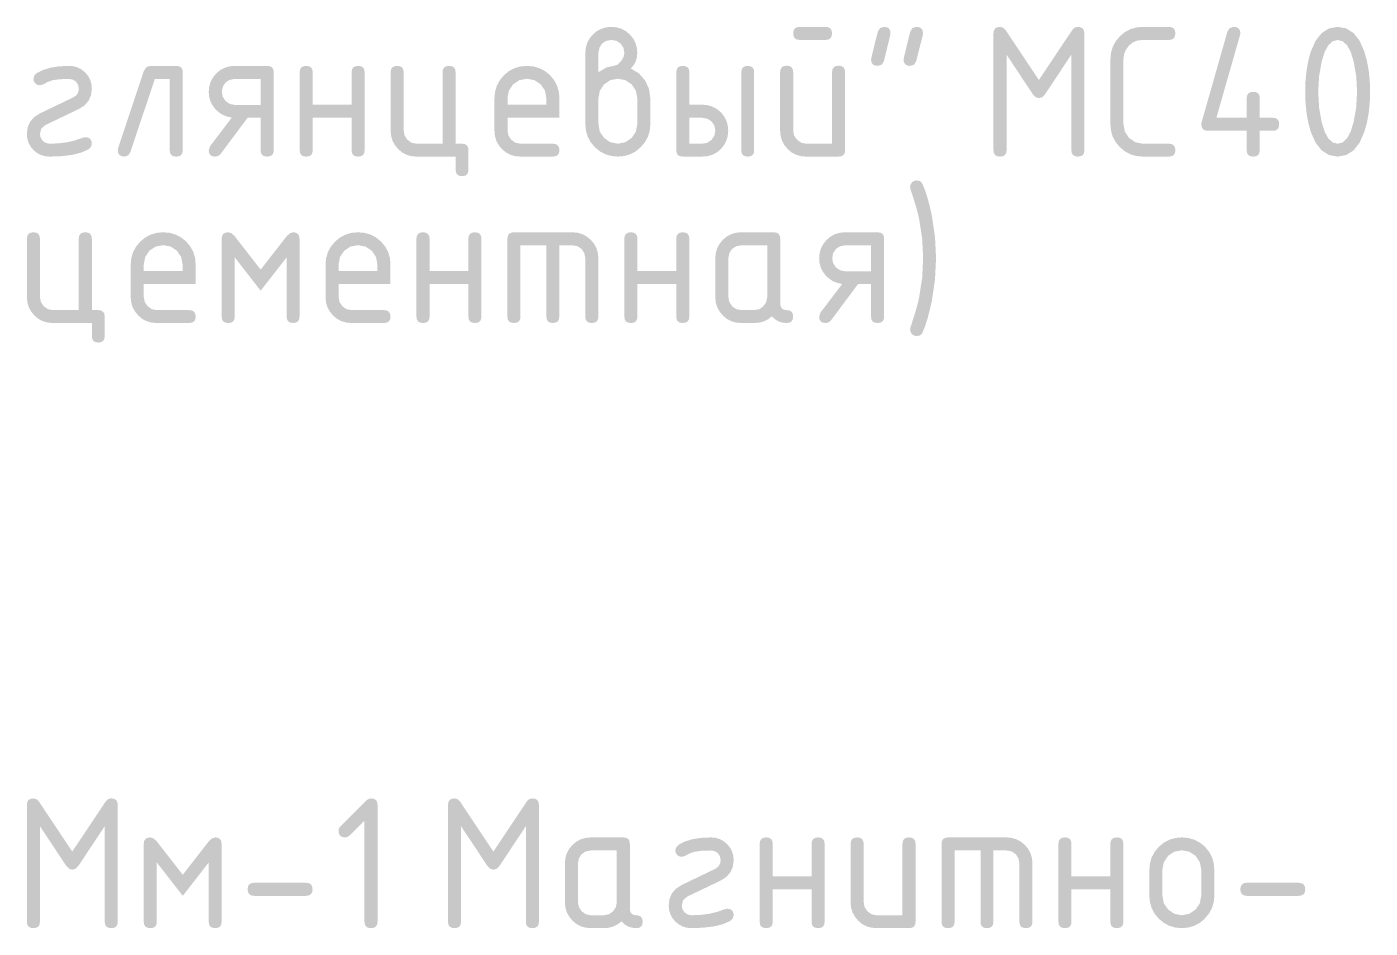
# Model space of a CAD drawing. Header units: millimetres. Extents: x 0 to 1189, y 0 to 841.
# Drawn here: x 1006.08 to 1037.42, y 676.19 to 697.21 of the extents above; entities that cross this region are included whole.
import ezdxf

# ---------------------------------------------------------------- set-up
doc = ezdxf.new("R2010")
doc.units = ezdxf.units.MM

msp = doc.modelspace()

# ---------------------------------------------------------------- hatches: boundary and pattern name
h = msp.add_hatch(color=7)
h.paths.add_polyline_path([(1019.417492, 696.155365), (1019.601391, 696.26609), (1019.769167, 696.303642), (1019.860531, 696.331133), (1019.9428, 696.409475), (1020.003227, 696.508969), (1020.022726, 696.608464), (1020.000678, 696.72601), (1019.933981, 696.82454), (1019.835727, 696.888825), (1019.718456, 696.908876), (1019.600702, 696.887172), (1019.502379, 696.82454), (1019.439265, 696.72601), (1019.417492, 696.608464)])
h.paths.add_polyline_path([(1020.171003, 696.24411), (1020.358968, 696.130078), (1020.505591, 695.965195), (1020.597231, 695.765518), (1020.628512, 695.55013), (1020.628512, 694.940486), (1020.614232, 694.78991), (1020.571737, 694.649927), (1020.501543, 694.52183), (1020.404167, 694.40691), (1020.289248, 694.310223), (1020.16115, 694.241545), (1020.021168, 694.200566), (1019.870591, 694.186975), (1019.718094, 694.200566), (1019.577896, 694.241545), (1019.449686, 694.310223), (1019.333156, 694.40691), (1019.236151, 694.52369), (1019.167309, 694.65158), (1019.12627, 694.79053), (1019.11267, 694.940486), (1019.11267, 696.608464), (1019.123823, 696.730627), (1019.15725, 696.843281), (1019.212896, 696.946427), (1019.290713, 697.040065), (1019.38367, 697.115564), (1019.48536, 697.169876), (1019.596663, 697.202691), (1019.718456, 697.213698), (1019.840619, 697.202631), (1019.953273, 697.169394), (1020.056419, 697.113937), (1020.150057, 697.036207), (1020.225324, 696.9448), (1020.279662, 696.842799), (1020.312605, 696.730566), (1020.32369, 696.608464), (1020.314173, 696.499676), (1020.285587, 696.402516), (1020.237881, 696.317241)])
h.paths.add_polyline_path([(1020.32369, 694.944896), (1020.32369, 695.55013), (1020.291375, 695.723694), (1020.192501, 695.87204), (1020.045602, 695.970914), (1019.870591, 696.003229), (1019.69558, 695.970914), (1019.548681, 695.87204), (1019.449807, 695.723694), (1019.417492, 695.55013), (1019.417492, 694.944896), (1019.449807, 694.768025), (1019.548681, 694.622986), (1019.69558, 694.521907), (1019.870591, 694.487387), (1020.045602, 694.521907), (1020.192501, 694.622986), (1020.291375, 694.769472)])
h = msp.add_hatch(color=7)
h.paths.add_polyline_path([(1025.172337, 696.155365), (1025.172337, 694.335252), (1025.16282, 694.269063), (1025.134234, 694.222873), (1025.086528, 694.195803), (1025.01965, 694.186975), (1024.262281, 694.186975), (1024.139868, 694.197439), (1024.027532, 694.22935), (1023.925634, 694.283481), (1023.834537, 694.360608), (1023.756721, 694.454245), (1023.701074, 694.557392), (1023.667648, 694.670046), (1023.656495, 694.792209), (1023.656495, 696.155365), (1023.666012, 696.222243), (1023.694598, 696.269949), (1023.742304, 696.298534), (1023.809182, 696.308051), (1023.875741, 696.298534), (1023.923283, 696.269949), (1023.951809, 696.222243), (1023.961317, 696.155365), (1023.961317, 694.792209), (1023.983641, 694.677074), (1024.050614, 694.580543), (1024.148386, 694.510194), (1024.262281, 694.487387), (1024.867515, 694.487387), (1024.867515, 696.155365), (1024.877023, 696.222243), (1024.905549, 696.269949), (1024.953091, 696.298534), (1025.01965, 696.308051), (1025.086528, 696.298534), (1025.134234, 696.269949), (1025.16282, 696.222243)])
h.paths.add_polyline_path([(1024.714828, 696.908876), (1024.109594, 696.908876), (1024.045265, 696.918393), (1023.998869, 696.946979), (1023.970765, 696.994685), (1023.961317, 697.061563), (1023.970765, 697.128122), (1023.998869, 697.175664), (1024.045265, 697.20419), (1024.109594, 697.213698), (1024.714828, 697.213698), (1024.781706, 697.20419), (1024.829412, 697.175664), (1024.857998, 697.128122), (1024.867515, 697.061563), (1024.857998, 696.994685), (1024.829412, 696.946979), (1024.781706, 696.918393)])
h = msp.add_hatch(color=7)
h.paths.add_polyline_path([(1026.082876, 697.213698), (1026.147204, 697.20425), (1026.193601, 697.176146), (1026.221704, 697.12975), (1026.231153, 697.065421), (1026.226743, 697.027387), (1026.079017, 696.417743), (1026.026996, 696.332167), (1025.93074, 696.303642), (1025.863862, 696.31315), (1025.816156, 696.341675), (1025.787571, 696.389218), (1025.778054, 696.455777), (1025.787631, 696.503586), (1025.816639, 696.626998), (1025.86549, 696.825754), (1025.934599, 697.099596), (1025.984966, 697.185173)])
h.paths.add_polyline_path([(1026.836387, 697.213698), (1026.903265, 697.20425), (1026.950971, 697.176146), (1026.979557, 697.12975), (1026.989074, 697.065421), (1026.984664, 697.023529), (1026.832528, 696.417743), (1026.782643, 696.332167), (1026.68811, 696.303642), (1026.621551, 696.31315), (1026.574009, 696.341675), (1026.545483, 696.389218), (1026.535975, 696.455777), (1026.545552, 696.503586), (1026.57456, 696.626998), (1026.623411, 696.825754), (1026.69252, 697.099596), (1026.742336, 697.185173)])
h = msp.add_hatch(color=7)
h.dxf.hatch_style = 2
h.paths.add_polyline_path([(1030.602545, 697.213698), (1030.669422, 697.20419), (1030.717128, 697.175664), (1030.745714, 697.128122), (1030.755231, 697.061563), (1030.755231, 694.335252), (1030.745714, 694.269063), (1030.717128, 694.222873), (1030.669422, 694.195803), (1030.602545, 694.186975), (1030.535985, 694.195803), (1030.488443, 694.222873), (1030.459918, 694.269063), (1030.450409, 694.335252), (1030.450409, 696.56602), (1029.836355, 695.638876), (1029.769383, 695.572386), (1029.692488, 695.55013), (1029.619659, 695.572386), (1029.553031, 695.638876), (1028.938977, 696.56602), (1028.938977, 694.335252), (1028.929468, 694.269063), (1028.900943, 694.222873), (1028.853401, 694.195803), (1028.786841, 694.186975), (1028.719963, 694.195803), (1028.672258, 694.222873), (1028.643672, 694.269063), (1028.634155, 694.335252), (1028.634155, 697.061563), (1028.643672, 697.128122), (1028.672258, 697.175664), (1028.719963, 697.20419), (1028.786841, 697.213698), (1028.860291, 697.194681), (1028.918031, 697.13763), (1029.692488, 695.973464), (1030.475765, 697.145898), (1030.529853, 697.197368)])
h = msp.add_hatch(color=7)
h.dxf.hatch_style = 2
h.paths.add_polyline_path([(1032.724519, 697.213698), (1032.791397, 697.20419), (1032.839103, 697.175664), (1032.867689, 697.128122), (1032.877206, 697.061563), (1032.867689, 696.994685), (1032.839103, 696.946979), (1032.791397, 696.918393), (1032.724519, 696.908876), (1032.119285, 696.908876), (1031.997019, 696.895294), (1031.890668, 696.853961), (1031.800235, 696.784), (1031.725717, 696.684531), (1031.680035, 696.576562), (1031.666186, 696.455777), (1031.666186, 694.944896), (1031.698501, 694.769472), (1031.797375, 694.622986), (1031.944274, 694.521907), (1032.119285, 694.487387), (1032.724519, 694.487387), (1032.791397, 694.477879), (1032.839103, 694.449353), (1032.867689, 694.401811), (1032.877206, 694.335252), (1032.867689, 694.269063), (1032.839103, 694.222873), (1032.791397, 694.195803), (1032.724519, 694.186975), (1032.119285, 694.186975), (1031.966788, 694.200566), (1031.82659, 694.241545), (1031.69838, 694.310223), (1031.58185, 694.40691), (1031.484845, 694.52369), (1031.416003, 694.65158), (1031.374963, 694.79053), (1031.361364, 694.940486), (1031.361364, 696.455777), (1031.374963, 696.608283), (1031.416003, 696.748541), (1031.484845, 696.876914), (1031.58185, 696.993763), (1031.69838, 697.090682), (1031.82659, 697.159334), (1031.966788, 697.200185), (1032.119285, 697.213698)])
h = msp.add_hatch(color=7)
h.dxf.hatch_style = 2
h.paths.add_polyline_path([(1033.482923, 694.940486), (1033.487332, 694.98293), (1034.092567, 697.104006), (1034.146241, 697.185724), (1034.240844, 697.213698), (1034.307403, 697.20419), (1034.354945, 697.175664), (1034.383471, 697.128122), (1034.392979, 697.061563), (1034.384711, 697.019119), (1033.834598, 695.093173), (1034.541256, 695.093173), (1034.541256, 695.55013), (1034.550773, 695.616087), (1034.579359, 695.662303), (1034.627065, 695.689502), (1034.693943, 695.698407), (1034.760502, 695.689502), (1034.808044, 695.662303), (1034.83657, 695.616087), (1034.846078, 695.55013), (1034.846078, 695.093173), (1035.1509, 695.093173), (1035.215229, 695.083578), (1035.261625, 695.054863), (1035.289729, 695.007132), (1035.299177, 694.940486), (1035.289729, 694.873927), (1035.261625, 694.826385), (1035.215229, 694.797859), (1035.1509, 694.788351), (1034.846078, 694.788351), (1034.846078, 694.335252), (1034.83657, 694.269063), (1034.808044, 694.222873), (1034.760502, 694.195803), (1034.693943, 694.186975), (1034.627065, 694.195803), (1034.579359, 694.222873), (1034.550773, 694.269063), (1034.541256, 694.335252), (1034.541256, 694.788351), (1033.635609, 694.788351), (1033.568731, 694.797859), (1033.521025, 694.826385), (1033.49244, 694.873927)])
h = msp.add_hatch(color=7)
h.paths.add_polyline_path([(1037.116209, 695.698407), (1037.096641, 696.065103), (1037.035731, 696.409475), (1036.967355, 696.62866), (1036.8827, 696.784646), (1036.781406, 696.877896), (1036.66311, 696.908876), (1036.546442, 696.877827), (1036.444966, 696.784095), (1036.359408, 696.6268), (1036.290488, 696.405065), (1036.229579, 696.059591), (1036.210011, 695.698407), (1036.229579, 695.335294), (1036.290488, 694.991198), (1036.358865, 694.771323), (1036.44352, 694.613822), (1036.544814, 694.519056), (1036.66311, 694.487387), (1036.781406, 694.519056), (1036.8827, 694.613822), (1036.967355, 694.771323), (1037.035731, 694.991198), (1037.096641, 695.335294)])
h.paths.add_polyline_path([(1037.421031, 695.698407), (1037.412323, 695.437286), (1037.386511, 695.194045), (1037.344059, 694.968994), (1037.285432, 694.762444), (1037.174629, 694.510211), (1037.033182, 694.330429), (1036.862279, 694.222787), (1036.66311, 694.186975), (1036.462244, 694.222787), (1036.29104, 694.330429), (1036.149188, 694.510211), (1036.036378, 694.762444), (1035.980301, 694.968994), (1035.939158, 695.194045), (1035.913827, 695.437286), (1035.905189, 695.698407), (1035.913827, 695.961836), (1035.939158, 696.206352), (1035.980301, 696.431851), (1036.036378, 696.638229), (1036.149188, 696.890694), (1036.29104, 697.070451), (1036.462244, 697.177964), (1036.66311, 697.213698), (1036.862279, 697.177964), (1037.033182, 697.070451), (1037.174629, 696.890694), (1037.285432, 696.638229), (1037.344059, 696.42999), (1037.386511, 696.204698), (1037.412323, 695.961216)])
h = msp.add_hatch(color=7)
h.dxf.hatch_style = 2
h.paths.add_polyline_path([(1007.445766, 694.640074), (1007.512644, 694.630557), (1007.56035, 694.601971), (1007.588935, 694.554265), (1007.598452, 694.487387), (1007.576679, 694.411802), (1007.513565, 694.352339), (1007.347779, 694.279992), (1007.142253, 694.228316), (1006.896936, 694.19731), (1006.611777, 694.186975), (1006.507201, 694.196483), (1006.409757, 694.225009), (1006.320167, 694.272551), (1006.239155, 694.33911), (1006.170047, 694.420191), (1006.121195, 694.510263), (1006.092188, 694.609016), (1006.08261, 694.716142), (1006.101713, 694.869965), (1006.158954, 695.001258), (1006.254228, 695.109606), (1006.387432, 695.194596), (1007.170709, 695.571076), (1007.223867, 695.607043), (1007.262349, 695.652105), (1007.285741, 695.707502), (1007.29363, 695.774475), (1007.277645, 695.861153), (1007.23024, 695.93543), (1007.154311, 695.983041), (1007.069286, 695.99882), (1006.84315, 695.991998), (1006.683986, 695.969054), (1006.576017, 695.931158), (1006.455232, 695.86763), (1006.387432, 695.850543), (1006.329761, 695.860602), (1006.281599, 695.892986), (1006.245839, 695.944249), (1006.235297, 695.99882), (1006.254865, 696.074474), (1006.315774, 696.134418), (1006.462501, 696.208996), (1006.636719, 696.261818), (1006.838843, 696.293246), (1007.069286, 696.303642), (1007.173861, 696.294133), (1007.271306, 696.265608), (1007.360896, 696.218065), (1007.441907, 696.151506), (1007.511016, 696.068798), (1007.559867, 695.978907), (1007.588875, 695.881058), (1007.598452, 695.774475), (1007.579349, 695.620651), (1007.522109, 695.489359), (1007.426835, 695.381011), (1007.29363, 695.29602), (1006.514763, 694.923398), (1006.419265, 694.840647), (1006.387432, 694.716142), (1006.403418, 694.629463), (1006.450822, 694.555187), (1006.525098, 694.505371), (1006.611777, 694.487387), (1006.826975, 694.496164), (1007.027807, 694.522458), (1007.214376, 694.56622), (1007.386786, 694.627396)])
h = msp.add_hatch(color=7)
h.dxf.hatch_style = 2
h.paths.add_polyline_path([(1008.96209, 696.303642), (1009.567324, 696.303642), (1009.634202, 696.294193), (1009.681908, 696.26609), (1009.710494, 696.219693), (1009.720011, 696.155365), (1009.720011, 694.335252), (1009.710494, 694.269063), (1009.681908, 694.222873), (1009.634202, 694.195803), (1009.567324, 694.186975), (1009.500765, 694.195803), (1009.453223, 694.222873), (1009.424697, 694.269063), (1009.415189, 694.335252), (1009.415189, 695.99882), (1009.067923, 695.99882), (1008.496313, 694.288398), (1008.445601, 694.212262), (1008.356856, 694.186975), (1008.289978, 694.196483), (1008.242272, 694.225009), (1008.213686, 694.272551), (1008.204169, 694.33911), (1008.212988, 694.385964), (1008.809955, 696.180721), (1008.869899, 696.274014)])
h = msp.add_hatch(color=7)
h.paths.add_polyline_path([(1010.863714, 695.097031), (1010.753359, 695.121147), (1010.65184, 695.161799), (1010.559934, 695.219815), (1010.478414, 695.29602), (1010.411536, 695.385248), (1010.36383, 695.481504), (1010.335245, 695.585615), (1010.325728, 695.698407), (1010.336881, 695.82057), (1010.370307, 695.933225), (1010.425954, 696.036371), (1010.50377, 696.130009), (1010.594867, 696.205275), (1010.696764, 696.259613), (1010.8091, 696.292557), (1010.931513, 696.303642), (1011.688883, 696.303642), (1011.755761, 696.294193), (1011.803467, 696.26609), (1011.832053, 696.219693), (1011.84157, 696.155365), (1011.84157, 694.335252), (1011.832053, 694.269063), (1011.803467, 694.222873), (1011.755761, 694.195803), (1011.688883, 694.186975), (1011.622324, 694.195803), (1011.574781, 694.222873), (1011.546256, 694.269063), (1011.536748, 694.335252), (1011.536748, 695.093173), (1011.231926, 695.093173), (1010.600784, 694.246506), (1010.546007, 694.200824), (1010.478414, 694.186975), (1010.411536, 694.195803), (1010.36383, 694.222873), (1010.335245, 694.269063), (1010.325728, 694.335252), (1010.355493, 694.428407)])
h.paths.add_polyline_path([(1010.63055, 695.698407), (1010.652874, 695.582307), (1010.719847, 695.482331), (1010.817618, 695.41584), (1010.931513, 695.393585), (1011.536748, 695.393585), (1011.536748, 695.99882), (1010.931513, 695.99882), (1010.81376, 695.977047), (1010.715437, 695.913932), (1010.652323, 695.815678)])
h = msp.add_hatch(color=7)
h.dxf.hatch_style = 2
h.paths.add_polyline_path([(1012.752108, 695.093173), (1012.752108, 694.335252), (1012.7426, 694.269063), (1012.714075, 694.222873), (1012.666532, 694.195803), (1012.599973, 694.186975), (1012.533095, 694.195803), (1012.485389, 694.222873), (1012.456803, 694.269063), (1012.447286, 694.335252), (1012.447286, 696.155365), (1012.456803, 696.219693), (1012.485389, 696.26609), (1012.533095, 696.294193), (1012.599973, 696.303642), (1012.666532, 696.294193), (1012.714075, 696.26609), (1012.7426, 696.219693), (1012.752108, 696.155365), (1012.752108, 695.397444), (1013.658306, 695.397444), (1013.658306, 696.155365), (1013.667815, 696.219693), (1013.69634, 696.26609), (1013.743882, 696.294193), (1013.810442, 696.303642), (1013.87732, 696.294193), (1013.925026, 696.26609), (1013.953611, 696.219693), (1013.963128, 696.155365), (1013.963128, 694.335252), (1013.953611, 694.269063), (1013.925026, 694.222873), (1013.87732, 694.195803), (1013.810442, 694.186975), (1013.743882, 694.195803), (1013.69634, 694.222873), (1013.667815, 694.269063), (1013.658306, 694.335252), (1013.658306, 695.093173)])
h = msp.add_hatch(color=7)
h.dxf.hatch_style = 2
h.paths.add_polyline_path([(1016.236822, 694.487387), (1016.301151, 694.477939), (1016.347548, 694.449836), (1016.375651, 694.403439), (1016.385099, 694.33911), (1016.385099, 693.882153), (1016.375651, 693.815594), (1016.347548, 693.768051), (1016.301151, 693.739526), (1016.236822, 693.730017), (1016.170263, 693.739526), (1016.122721, 693.768051), (1016.094196, 693.815594), (1016.084687, 693.882153), (1016.084687, 694.186975), (1015.174631, 694.186975), (1015.052218, 694.197439), (1014.939882, 694.22935), (1014.837985, 694.283481), (1014.746888, 694.360608), (1014.669071, 694.454245), (1014.613425, 694.557392), (1014.579999, 694.670046), (1014.568845, 694.792209), (1014.568845, 696.155365), (1014.578362, 696.219693), (1014.606948, 696.26609), (1014.654654, 696.294193), (1014.721532, 696.303642), (1014.788091, 696.294193), (1014.835633, 696.26609), (1014.864159, 696.219693), (1014.873667, 696.155365), (1014.873667, 694.792209), (1014.895991, 694.676592), (1014.962964, 694.576684), (1015.060736, 694.509711), (1015.174631, 694.487387), (1015.779865, 694.487387), (1015.779865, 696.155365), (1015.789373, 696.219693), (1015.817899, 696.26609), (1015.865441, 696.294193), (1015.932, 696.303642), (1015.998878, 696.294193), (1016.046584, 696.26609), (1016.07517, 696.219693), (1016.084687, 696.155365), (1016.084687, 694.487387)])
h = msp.add_hatch(color=7)
h.paths.add_polyline_path([(1017.749032, 696.003229), (1017.574021, 695.970914), (1017.427123, 695.87204), (1017.328248, 695.725141), (1017.295933, 695.55013), (1017.295933, 695.397444), (1018.202131, 695.397444), (1018.202131, 695.55013), (1018.169816, 695.725141), (1018.070942, 695.87204), (1017.924043, 695.970914)])
h.paths.add_polyline_path([(1017.295933, 695.093173), (1017.295933, 694.792209), (1017.318258, 694.676592), (1017.38523, 694.576684), (1017.483002, 694.509711), (1017.596897, 694.487387), (1018.354267, 694.487387), (1018.421145, 694.477879), (1018.468851, 694.449353), (1018.497436, 694.401811), (1018.506953, 694.335252), (1018.497436, 694.269063), (1018.468851, 694.222873), (1018.421145, 694.195803), (1018.354267, 694.186975), (1017.596897, 694.186975), (1017.474484, 694.197439), (1017.362148, 694.22935), (1017.260251, 694.283481), (1017.169154, 694.360608), (1017.091338, 694.453625), (1017.035691, 694.555738), (1017.002265, 694.668186), (1016.991111, 694.792209), (1016.991111, 695.545721), (1017.004711, 695.698226), (1017.045751, 695.838485), (1017.114592, 695.966858), (1017.211597, 696.083707), (1017.328128, 696.180393), (1017.456337, 696.249071), (1017.596535, 696.290051), (1017.749032, 696.303642), (1017.901529, 696.290111), (1018.041728, 696.249554), (1018.169937, 696.182021), (1018.286467, 696.087565), (1018.383472, 695.971035), (1018.452314, 695.842826), (1018.493354, 695.702627), (1018.506953, 695.55013), (1018.506953, 695.093173)])
h = msp.add_hatch(color=7)
h.paths.add_polyline_path([(1022.445249, 694.792209), (1022.434164, 694.670046), (1022.40122, 694.557392), (1022.346883, 694.454245), (1022.271616, 694.360608), (1022.177978, 694.283481), (1022.074832, 694.22935), (1021.962177, 694.197439), (1021.840014, 694.186975), (1021.386915, 694.186975), (1021.320037, 694.195803), (1021.272331, 694.222873), (1021.243746, 694.269063), (1021.234229, 694.335252), (1021.234229, 696.155365), (1021.243746, 696.219693), (1021.272331, 696.26609), (1021.320037, 696.294193), (1021.386915, 696.303642), (1021.453475, 696.294193), (1021.501017, 696.26609), (1021.529542, 696.219693), (1021.539051, 696.155365), (1021.539051, 695.397444), (1021.840014, 695.397444), (1021.962177, 695.386445), (1022.074832, 695.353691), (1022.177978, 695.299543), (1022.271616, 695.224362), (1022.346883, 695.130638), (1022.40122, 695.027303), (1022.434164, 694.914458)])
h.paths.add_polyline_path([(1022.144285, 694.792209), (1022.122237, 694.909756), (1022.055539, 695.008286), (1021.957285, 695.0714), (1021.840014, 695.093173), (1021.539051, 695.093173), (1021.539051, 694.487387), (1021.840014, 694.487387), (1021.957285, 694.509711), (1022.055539, 694.576684), (1022.122237, 694.674938)])
h.paths.add_polyline_path([(1022.750071, 696.155365), (1022.759579, 696.219693), (1022.788105, 696.26609), (1022.835647, 696.294193), (1022.902206, 696.303642), (1022.966535, 696.294193), (1023.012931, 696.26609), (1023.041035, 696.219693), (1023.050483, 696.155365), (1023.050483, 694.335252), (1023.041035, 694.269063), (1023.012931, 694.222873), (1022.966535, 694.195803), (1022.902206, 694.186975), (1022.835647, 694.195803), (1022.788105, 694.222873), (1022.759579, 694.269063), (1022.750071, 694.335252)])
h = msp.add_hatch(color=7)
h.dxf.hatch_style = 2
h.paths.add_polyline_path([(1026.993092, 691.816079), (1026.970286, 692.272761), (1026.899937, 692.726136), (1026.868319, 692.865025), (1026.823938, 693.027788), (1026.766844, 693.214323), (1026.69709, 693.424526), (1026.68827, 693.479647), (1026.700535, 693.539523), (1026.735123, 693.58989), (1026.784939, 693.621792), (1026.840957, 693.631782), (1026.923915, 693.61497), (1026.972146, 693.560124), (1027.033245, 693.412545), (1027.090519, 693.237319), (1027.144694, 693.035118), (1027.196491, 692.806613), (1027.269044, 692.314447), (1027.294056, 691.816079), (1027.269044, 691.317505), (1027.196491, 690.825546), (1027.144694, 690.596895), (1027.090519, 690.394082), (1027.033245, 690.217521), (1026.972146, 690.067624), (1026.923915, 690.016155), (1026.840957, 689.999825), (1026.786386, 690.009885), (1026.735123, 690.042269), (1026.700535, 690.093532), (1026.68827, 690.148102), (1026.69709, 690.203223), (1026.766844, 690.415898), (1026.823938, 690.603612), (1026.868319, 690.766832), (1026.899937, 690.906023), (1026.970286, 691.359397)])
h = msp.add_hatch(color=7)
h.dxf.hatch_style = 2
h.paths.add_polyline_path([(1007.750588, 690.605059), (1007.814916, 690.595611), (1007.861313, 690.567508), (1007.889416, 690.521111), (1007.898865, 690.456782), (1007.898865, 689.999825), (1007.889416, 689.933266), (1007.861313, 689.885723), (1007.814916, 689.857198), (1007.750588, 689.84769), (1007.684028, 689.857198), (1007.636486, 689.885723), (1007.607961, 689.933266), (1007.598452, 689.999825), (1007.598452, 690.304647), (1006.688396, 690.304647), (1006.565983, 690.315112), (1006.453647, 690.347022), (1006.35175, 690.401153), (1006.260653, 690.47828), (1006.182837, 690.571918), (1006.12719, 690.675064), (1006.093764, 690.787718), (1006.08261, 690.909881), (1006.08261, 692.273037), (1006.092127, 692.337365), (1006.120713, 692.383762), (1006.168419, 692.411866), (1006.235297, 692.421314), (1006.301856, 692.411866), (1006.349398, 692.383762), (1006.377924, 692.337365), (1006.387432, 692.273037), (1006.387432, 690.909881), (1006.409757, 690.794264), (1006.476729, 690.694356), (1006.574501, 690.627384), (1006.688396, 690.605059), (1007.29363, 690.605059), (1007.29363, 692.273037), (1007.303139, 692.337365), (1007.331664, 692.383762), (1007.379206, 692.411866), (1007.445766, 692.421314), (1007.512644, 692.411866), (1007.56035, 692.383762), (1007.588935, 692.337365), (1007.598452, 692.273037), (1007.598452, 690.605059)])
h = msp.add_hatch(color=7)
h.paths.add_polyline_path([(1009.263226, 692.120901), (1009.088215, 692.088586), (1008.941317, 691.989712), (1008.842442, 691.842813), (1008.810127, 691.667802), (1008.810127, 691.515116), (1009.716325, 691.515116), (1009.716325, 691.667802), (1009.68401, 691.842813), (1009.585136, 691.989712), (1009.438237, 692.088586)])
h.paths.add_polyline_path([(1008.810127, 691.210845), (1008.810127, 690.909881), (1008.832452, 690.794264), (1008.899424, 690.694356), (1008.997196, 690.627384), (1009.111091, 690.605059), (1009.868461, 690.605059), (1009.935339, 690.595551), (1009.983045, 690.567026), (1010.01163, 690.519483), (1010.021147, 690.452924), (1010.01163, 690.386735), (1009.983045, 690.340545), (1009.935339, 690.313475), (1009.868461, 690.304647), (1009.111091, 690.304647), (1008.988678, 690.315112), (1008.876342, 690.347022), (1008.774445, 690.401153), (1008.683348, 690.47828), (1008.605532, 690.571297), (1008.549885, 690.67341), (1008.516459, 690.785858), (1008.505305, 690.909881), (1008.505305, 691.663393), (1008.518905, 691.815898), (1008.559944, 691.956157), (1008.628786, 692.08453), (1008.725791, 692.201379), (1008.842322, 692.298065), (1008.970531, 692.366743), (1009.110729, 692.407723), (1009.263226, 692.421314), (1009.415723, 692.407783), (1009.555922, 692.367226), (1009.684131, 692.299693), (1009.800661, 692.205237), (1009.897666, 692.088707), (1009.966508, 691.960498), (1010.007548, 691.8203), (1010.021147, 691.667802), (1010.021147, 691.210845)])
h = msp.add_hatch(color=7)
h.dxf.hatch_style = 2
h.paths.add_polyline_path([(1011.537349, 691.058158), (1010.932115, 691.837026), (1010.932115, 690.452924), (1010.922606, 690.386735), (1010.894081, 690.340545), (1010.846539, 690.313475), (1010.779979, 690.304647), (1010.713101, 690.313475), (1010.665395, 690.340545), (1010.63681, 690.386735), (1010.627293, 690.452924), (1010.627293, 692.273037), (1010.63681, 692.337365), (1010.665395, 692.383762), (1010.713101, 692.411866), (1010.779979, 692.421314), (1010.856047, 692.398507), (1010.932115, 692.328158), (1011.537349, 691.549291), (1012.143135, 692.328158), (1012.219202, 692.398507), (1012.29527, 692.421314), (1012.359599, 692.411866), (1012.405995, 692.383762), (1012.434099, 692.337365), (1012.443547, 692.273037), (1012.443547, 690.452924), (1012.434099, 690.386735), (1012.405995, 690.340545), (1012.359599, 690.313475), (1012.29527, 690.304647), (1012.228711, 690.313475), (1012.181169, 690.340545), (1012.152643, 690.386735), (1012.143135, 690.452924), (1012.143135, 691.837026)])
h = msp.add_hatch(color=7)
h.paths.add_polyline_path([(1013.807909, 692.120901), (1013.632898, 692.088586), (1013.485999, 691.989712), (1013.387125, 691.842813), (1013.35481, 691.667802), (1013.35481, 691.515116), (1014.261008, 691.515116), (1014.261008, 691.667802), (1014.228693, 691.842813), (1014.129818, 691.989712), (1013.982919, 692.088586)])
h.paths.add_polyline_path([(1013.35481, 691.210845), (1013.35481, 690.909881), (1013.377134, 690.794264), (1013.444107, 690.694356), (1013.541878, 690.627384), (1013.655773, 690.605059), (1014.413143, 690.605059), (1014.480021, 690.595551), (1014.527727, 690.567026), (1014.556313, 690.519483), (1014.56583, 690.452924), (1014.556313, 690.386735), (1014.527727, 690.340545), (1014.480021, 690.313475), (1014.413143, 690.304647), (1013.655773, 690.304647), (1013.53336, 690.315112), (1013.421024, 690.347022), (1013.319127, 690.401153), (1013.22803, 690.47828), (1013.150214, 690.571297), (1013.094567, 690.67341), (1013.061141, 690.785858), (1013.049988, 690.909881), (1013.049988, 691.663393), (1013.063587, 691.815898), (1013.104627, 691.956157), (1013.173468, 692.08453), (1013.270474, 692.201379), (1013.387004, 692.298065), (1013.515213, 692.366743), (1013.655411, 692.407723), (1013.807909, 692.421314), (1013.960406, 692.407783), (1014.100604, 692.367226), (1014.228813, 692.299693), (1014.345344, 692.205237), (1014.442349, 692.088707), (1014.51119, 691.960498), (1014.55223, 691.8203), (1014.56583, 691.667802), (1014.56583, 691.210845)])
h = msp.add_hatch(color=7)
h.dxf.hatch_style = 2
h.paths.add_polyline_path([(1015.476797, 691.210845), (1015.476797, 690.452924), (1015.467289, 690.386735), (1015.438763, 690.340545), (1015.391221, 690.313475), (1015.324662, 690.304647), (1015.257784, 690.313475), (1015.210078, 690.340545), (1015.181492, 690.386735), (1015.171975, 690.452924), (1015.171975, 692.273037), (1015.181492, 692.337365), (1015.210078, 692.383762), (1015.257784, 692.411866), (1015.324662, 692.421314), (1015.391221, 692.411866), (1015.438763, 692.383762), (1015.467289, 692.337365), (1015.476797, 692.273037), (1015.476797, 691.515116), (1016.382995, 691.515116), (1016.382995, 692.273037), (1016.392503, 692.337365), (1016.421029, 692.383762), (1016.468571, 692.411866), (1016.53513, 692.421314), (1016.602008, 692.411866), (1016.649714, 692.383762), (1016.6783, 692.337365), (1016.687817, 692.273037), (1016.687817, 690.452924), (1016.6783, 690.386735), (1016.649714, 690.340545), (1016.602008, 690.313475), (1016.53513, 690.304647), (1016.468571, 690.313475), (1016.421029, 690.340545), (1016.392503, 690.386735), (1016.382995, 690.452924), (1016.382995, 691.210845)])
h = msp.add_hatch(color=7)
h.dxf.hatch_style = 2
h.paths.add_polyline_path([(1017.446649, 692.421314), (1018.809804, 692.421314), (1018.931279, 692.410229), (1019.042417, 692.377285), (1019.144048, 692.322948), (1019.236996, 692.247681), (1019.314812, 692.154043), (1019.370459, 692.050897), (1019.403885, 691.938242), (1019.415039, 691.816079), (1019.415039, 690.452924), (1019.405522, 690.386735), (1019.376936, 690.340545), (1019.32923, 690.313475), (1019.262352, 690.304647), (1019.195793, 690.313475), (1019.148251, 690.340545), (1019.119725, 690.386735), (1019.110217, 690.452924), (1019.110217, 691.816079), (1019.088444, 691.93335), (1019.02533, 692.031605), (1018.927075, 692.096372), (1018.809804, 692.116492), (1018.504982, 692.116492), (1018.504982, 690.452924), (1018.495465, 690.386735), (1018.46688, 690.340545), (1018.419174, 690.313475), (1018.352296, 690.304647), (1018.2882, 690.313475), (1018.241777, 690.340545), (1018.213545, 690.386735), (1018.204019, 690.452924), (1018.204019, 692.116492), (1017.598784, 692.116492), (1017.598784, 690.452924), (1017.589276, 690.386735), (1017.560751, 690.340545), (1017.513208, 690.313475), (1017.446649, 690.304647), (1017.379771, 690.313475), (1017.332065, 690.340545), (1017.30348, 690.386735), (1017.293962, 690.452924), (1017.293962, 692.273037), (1017.30348, 692.337365), (1017.332065, 692.383762), (1017.379771, 692.411866)])
h = msp.add_hatch(color=7)
h.dxf.hatch_style = 2
h.paths.add_polyline_path([(1020.326422, 691.210845), (1020.326422, 690.452924), (1020.316914, 690.386735), (1020.288388, 690.340545), (1020.240846, 690.313475), (1020.174287, 690.304647), (1020.107409, 690.313475), (1020.059703, 690.340545), (1020.031117, 690.386735), (1020.0216, 690.452924), (1020.0216, 692.273037), (1020.031117, 692.337365), (1020.059703, 692.383762), (1020.107409, 692.411866), (1020.174287, 692.421314), (1020.240846, 692.411866), (1020.288388, 692.383762), (1020.316914, 692.337365), (1020.326422, 692.273037), (1020.326422, 691.515116), (1021.23262, 691.515116), (1021.23262, 692.273037), (1021.242129, 692.337365), (1021.270654, 692.383762), (1021.318196, 692.411866), (1021.384756, 692.421314), (1021.451634, 692.411866), (1021.49934, 692.383762), (1021.527925, 692.337365), (1021.537442, 692.273037), (1021.537442, 690.452924), (1021.527925, 690.386735), (1021.49934, 690.340545), (1021.451634, 690.313475), (1021.384756, 690.304647), (1021.318196, 690.313475), (1021.270654, 690.340545), (1021.242129, 690.386735), (1021.23262, 690.452924), (1021.23262, 691.210845)])
h = msp.add_hatch(color=7)
h.paths.add_polyline_path([(1023.354608, 692.116492), (1022.749373, 692.116492), (1022.63162, 692.094719), (1022.533297, 692.031605), (1022.470183, 691.93335), (1022.44841, 691.816079), (1022.44841, 690.909881), (1022.470734, 690.794264), (1022.537707, 690.694356), (1022.635478, 690.627384), (1022.749373, 690.605059), (1023.053644, 690.605059), (1023.169193, 690.627384), (1023.265311, 690.694356), (1023.332283, 690.79261), (1023.354608, 690.909881)])
h.paths.add_polyline_path([(1023.959842, 690.452924), (1023.950394, 690.386735), (1023.922291, 690.340545), (1023.875894, 690.313475), (1023.811565, 690.304647), (1023.709168, 690.314224), (1023.617468, 690.343232), (1023.536001, 690.392084), (1023.4643, 690.461192), (1023.374632, 690.392084), (1023.276542, 690.343232), (1023.169666, 690.314224), (1023.053644, 690.304647), (1022.749373, 690.304647), (1022.62696, 690.315112), (1022.514624, 690.347022), (1022.412727, 690.401153), (1022.32163, 690.47828), (1022.243814, 690.571297), (1022.188167, 690.67341), (1022.154741, 690.785858), (1022.143588, 690.909881), (1022.143588, 691.816079), (1022.154741, 691.938242), (1022.188167, 692.050897), (1022.243814, 692.154043), (1022.32163, 692.247681), (1022.412727, 692.322948), (1022.514624, 692.377285), (1022.62696, 692.410229), (1022.749373, 692.421314), (1023.506743, 692.421314), (1023.573621, 692.411866), (1023.621327, 692.383762), (1023.649913, 692.337365), (1023.65943, 692.273037), (1023.65943, 690.757746), (1023.668938, 690.690868), (1023.697464, 690.643162), (1023.745006, 690.614576), (1023.811565, 690.605059), (1023.875894, 690.595551), (1023.922291, 690.567026), (1023.950394, 690.519483)])
h = msp.add_hatch(color=7)
h.paths.add_polyline_path([(1025.104269, 691.214703), (1024.993914, 691.238819), (1024.892395, 691.279471), (1024.800489, 691.337487), (1024.718969, 691.413692), (1024.652091, 691.50292), (1024.604385, 691.599176), (1024.5758, 691.703287), (1024.566283, 691.816079), (1024.577436, 691.938242), (1024.610862, 692.050897), (1024.666509, 692.154043), (1024.744325, 692.247681), (1024.835422, 692.322948), (1024.937319, 692.377285), (1025.049655, 692.410229), (1025.172068, 692.421314), (1025.929438, 692.421314), (1025.996316, 692.411866), (1026.044022, 692.383762), (1026.072608, 692.337365), (1026.082125, 692.273037), (1026.082125, 690.452924), (1026.072608, 690.386735), (1026.044022, 690.340545), (1025.996316, 690.313475), (1025.929438, 690.304647), (1025.862879, 690.313475), (1025.815337, 690.340545), (1025.786811, 690.386735), (1025.777303, 690.452924), (1025.777303, 691.210845), (1025.472481, 691.210845), (1024.841339, 690.364178), (1024.786562, 690.318496), (1024.718969, 690.304647), (1024.652091, 690.313475), (1024.604385, 690.340545), (1024.5758, 690.386735), (1024.566283, 690.452924), (1024.596048, 690.546079)])
h.paths.add_polyline_path([(1024.871105, 691.816079), (1024.893429, 691.69998), (1024.960402, 691.600003), (1025.058173, 691.533513), (1025.172068, 691.511257), (1025.777303, 691.511257), (1025.777303, 692.116492), (1025.172068, 692.116492), (1025.054315, 692.094719), (1024.955992, 692.031605), (1024.892878, 691.93335)])
h = msp.add_hatch(color=7)
h.dxf.hatch_style = 2
h.paths.add_polyline_path([(1008.051, 679.213526), (1008.117878, 679.204017), (1008.165584, 679.175492), (1008.19417, 679.12795), (1008.203687, 679.06139), (1008.203687, 676.33508), (1008.19417, 676.268891), (1008.165584, 676.222701), (1008.117878, 676.195631), (1008.051, 676.186803), (1007.984441, 676.195631), (1007.936898, 676.222701), (1007.908373, 676.268891), (1007.898865, 676.33508), (1007.898865, 678.565848), (1007.284811, 677.638704), (1007.217838, 677.572213), (1007.140944, 677.549958), (1007.068114, 677.572213), (1007.001486, 677.638704), (1006.387432, 678.565848), (1006.387432, 676.33508), (1006.377924, 676.268891), (1006.349398, 676.222701), (1006.301856, 676.195631), (1006.235297, 676.186803), (1006.168419, 676.195631), (1006.120713, 676.222701), (1006.092127, 676.268891), (1006.08261, 676.33508), (1006.08261, 679.06139), (1006.092127, 679.12795), (1006.120713, 679.175492), (1006.168419, 679.204017), (1006.235297, 679.213526), (1006.308746, 679.194509), (1006.366486, 679.137458), (1007.140944, 677.973291), (1007.924221, 679.145726), (1007.978309, 679.197196)])
h = msp.add_hatch(color=7)
h.dxf.hatch_style = 2
h.paths.add_polyline_path([(1013.959328, 678.697037), (1013.612063, 678.349771), (1013.5639, 678.315665), (1013.506229, 678.303469), (1013.439352, 678.312978), (1013.391646, 678.341503), (1013.36306, 678.389046), (1013.353543, 678.455605), (1013.363603, 678.513482), (1013.395986, 678.561438), (1013.988543, 679.154546), (1014.050003, 679.198298), (1014.111464, 679.213526), (1014.178023, 679.204017), (1014.225565, 679.175492), (1014.254091, 679.12795), (1014.263599, 679.06139), (1014.263599, 676.33508), (1014.254091, 676.268891), (1014.225565, 676.222701), (1014.178023, 676.195631), (1014.111464, 676.186803), (1014.044905, 676.195631), (1013.997362, 676.222701), (1013.968837, 676.268891), (1013.959328, 676.33508)])
h = msp.add_hatch(color=7)
h.dxf.hatch_style = 2
h.paths.add_polyline_path([(1017.875988, 679.213526), (1017.942866, 679.204017), (1017.990572, 679.175492), (1018.019158, 679.12795), (1018.028675, 679.06139), (1018.028675, 676.33508), (1018.019158, 676.268891), (1017.990572, 676.222701), (1017.942866, 676.195631), (1017.875988, 676.186803), (1017.809429, 676.195631), (1017.761887, 676.222701), (1017.733361, 676.268891), (1017.723853, 676.33508), (1017.723853, 678.565848), (1017.109799, 677.638704), (1017.042826, 677.572213), (1016.965932, 677.549958), (1016.893102, 677.572213), (1016.826474, 677.638704), (1016.21242, 678.565848), (1016.21242, 676.33508), (1016.202912, 676.268891), (1016.174387, 676.222701), (1016.126844, 676.195631), (1016.060285, 676.186803), (1015.993407, 676.195631), (1015.945701, 676.222701), (1015.917115, 676.268891), (1015.907598, 676.33508), (1015.907598, 679.06139), (1015.917115, 679.12795), (1015.945701, 679.175492), (1015.993407, 679.204017), (1016.060285, 679.213526), (1016.133734, 679.194509), (1016.191474, 679.137458), (1016.965932, 677.973291), (1017.749209, 679.145726), (1017.803297, 679.197196)])
h = msp.add_hatch(color=7)
h.dxf.hatch_style = 2
h.paths.add_polyline_path([(1009.719842, 676.940314), (1009.114608, 677.719181), (1009.114608, 676.33508), (1009.105099, 676.268891), (1009.076574, 676.222701), (1009.029031, 676.195631), (1008.962472, 676.186803), (1008.895594, 676.195631), (1008.847888, 676.222701), (1008.819303, 676.268891), (1008.809786, 676.33508), (1008.809786, 678.155192), (1008.819303, 678.219521), (1008.847888, 678.265918), (1008.895594, 678.294021), (1008.962472, 678.303469), (1009.03854, 678.280663), (1009.114608, 678.210314), (1009.719842, 677.431447), (1010.325628, 678.210314), (1010.401695, 678.280663), (1010.477763, 678.303469), (1010.542092, 678.294021), (1010.588488, 678.265918), (1010.616592, 678.219521), (1010.62604, 678.155192), (1010.62604, 676.33508), (1010.616592, 676.268891), (1010.588488, 676.222701), (1010.542092, 676.195631), (1010.477763, 676.186803), (1010.411204, 676.195631), (1010.363661, 676.222701), (1010.335136, 676.268891), (1010.325628, 676.33508), (1010.325628, 677.719181)])
h = msp.add_hatch(color=7)
h.paths.add_polyline_path([(1019.845794, 677.998647), (1019.240559, 677.998647), (1019.122806, 677.976874), (1019.024483, 677.91376), (1018.961369, 677.815506), (1018.939596, 677.698235), (1018.939596, 676.792037), (1018.96192, 676.67642), (1019.028893, 676.576512), (1019.126664, 676.509539), (1019.240559, 676.487215), (1019.54483, 676.487215), (1019.660379, 676.509539), (1019.756497, 676.576512), (1019.823469, 676.674766), (1019.845794, 676.792037)])
h.paths.add_polyline_path([(1020.451028, 676.33508), (1020.44158, 676.268891), (1020.413477, 676.222701), (1020.36708, 676.195631), (1020.302751, 676.186803), (1020.200354, 676.19638), (1020.108654, 676.225388), (1020.027187, 676.274239), (1019.955486, 676.343348), (1019.865818, 676.274239), (1019.767728, 676.225388), (1019.660852, 676.19638), (1019.54483, 676.186803), (1019.240559, 676.186803), (1019.118146, 676.197267), (1019.005811, 676.229177), (1018.903913, 676.283308), (1018.812816, 676.360436), (1018.735, 676.453453), (1018.679353, 676.555566), (1018.645927, 676.668014), (1018.634774, 676.792037), (1018.634774, 677.698235), (1018.645927, 677.820398), (1018.679353, 677.933053), (1018.735, 678.036199), (1018.812816, 678.129837), (1018.903913, 678.205103), (1019.005811, 678.259441), (1019.118146, 678.292385), (1019.240559, 678.303469), (1019.997929, 678.303469), (1020.064807, 678.294021), (1020.112513, 678.265918), (1020.141099, 678.219521), (1020.150616, 678.155192), (1020.150616, 676.639902), (1020.160124, 676.573024), (1020.18865, 676.525318), (1020.236192, 676.496732), (1020.302751, 676.487215), (1020.36708, 676.477707), (1020.413477, 676.449181), (1020.44158, 676.401639)])
h = msp.add_hatch(color=7)
h.dxf.hatch_style = 2
h.paths.add_polyline_path([(1022.420162, 676.639902), (1022.487039, 676.630385), (1022.534745, 676.601799), (1022.563331, 676.554093), (1022.572848, 676.487215), (1022.551075, 676.41163), (1022.487961, 676.352167), (1022.322174, 676.27982), (1022.116649, 676.228144), (1021.871332, 676.197138), (1021.586173, 676.186803), (1021.481597, 676.196311), (1021.384152, 676.224837), (1021.294563, 676.272379), (1021.213551, 676.338938), (1021.144443, 676.420018), (1021.095591, 676.51009), (1021.066584, 676.608844), (1021.057006, 676.715969), (1021.076109, 676.869793), (1021.133349, 677.001085), (1021.228624, 677.109434), (1021.361828, 677.194424), (1022.145105, 677.570904), (1022.198263, 677.606871), (1022.236745, 677.651933), (1022.260137, 677.70733), (1022.268026, 677.774303), (1022.252041, 677.860981), (1022.204636, 677.935258), (1022.128706, 677.982869), (1022.043681, 677.998647), (1021.817545, 677.991826), (1021.658382, 677.968882), (1021.550413, 677.930986), (1021.429628, 677.867458), (1021.361828, 677.85037), (1021.304157, 677.86043), (1021.255995, 677.892814), (1021.220235, 677.944077), (1021.209693, 677.998647), (1021.229261, 678.074302), (1021.29017, 678.134246), (1021.436897, 678.208824), (1021.611115, 678.261646), (1021.813239, 678.293074), (1022.043681, 678.303469), (1022.148257, 678.293961), (1022.245702, 678.265436), (1022.335292, 678.217893), (1022.416303, 678.151334), (1022.485412, 678.068626), (1022.534263, 677.978735), (1022.563271, 677.880885), (1022.572848, 677.774303), (1022.553745, 677.620479), (1022.496505, 677.489187), (1022.401231, 677.380838), (1022.268026, 677.295848), (1021.489159, 676.923226), (1021.393661, 676.840475), (1021.361828, 676.715969), (1021.377813, 676.629291), (1021.425218, 676.555015), (1021.499494, 676.505198), (1021.586173, 676.487215), (1021.801371, 676.495991), (1022.002203, 676.522286), (1022.188772, 676.566047), (1022.361181, 676.627224)])
h = msp.add_hatch(color=7)
h.dxf.hatch_style = 2
h.paths.add_polyline_path([(1023.483353, 677.093001), (1023.483353, 676.33508), (1023.473845, 676.268891), (1023.445319, 676.222701), (1023.397777, 676.195631), (1023.331218, 676.186803), (1023.26434, 676.195631), (1023.216634, 676.222701), (1023.188048, 676.268891), (1023.178531, 676.33508), (1023.178531, 678.155192), (1023.188048, 678.219521), (1023.216634, 678.265918), (1023.26434, 678.294021), (1023.331218, 678.303469), (1023.397777, 678.294021), (1023.445319, 678.265918), (1023.473845, 678.219521), (1023.483353, 678.155192), (1023.483353, 677.397271), (1024.389551, 677.397271), (1024.389551, 678.155192), (1024.399059, 678.219521), (1024.427585, 678.265918), (1024.475127, 678.294021), (1024.541686, 678.303469), (1024.608564, 678.294021), (1024.65627, 678.265918), (1024.684856, 678.219521), (1024.694373, 678.155192), (1024.694373, 676.33508), (1024.684856, 676.268891), (1024.65627, 676.222701), (1024.608564, 676.195631), (1024.541686, 676.186803), (1024.475127, 676.195631), (1024.427585, 676.222701), (1024.399059, 676.268891), (1024.389551, 676.33508), (1024.389551, 677.093001)])
h = msp.add_hatch(color=7)
h.dxf.hatch_style = 2
h.paths.add_polyline_path([(1026.815898, 678.155192), (1026.815898, 676.33508), (1026.806381, 676.268891), (1026.777795, 676.222701), (1026.730089, 676.195631), (1026.663211, 676.186803), (1025.905841, 676.186803), (1025.783429, 676.197267), (1025.671093, 676.229177), (1025.569195, 676.283308), (1025.478098, 676.360436), (1025.400282, 676.453453), (1025.344635, 676.555566), (1025.311209, 676.668014), (1025.300056, 676.792037), (1025.300056, 678.155192), (1025.309573, 678.219521), (1025.338159, 678.265918), (1025.385865, 678.294021), (1025.452742, 678.303469), (1025.519302, 678.294021), (1025.566844, 678.265918), (1025.595369, 678.219521), (1025.604878, 678.155192), (1025.604878, 676.792037), (1025.627202, 676.67642), (1025.694175, 676.576512), (1025.791947, 676.509539), (1025.905841, 676.487215), (1026.511076, 676.487215), (1026.511076, 678.155192), (1026.520584, 678.219521), (1026.54911, 678.265918), (1026.596652, 678.294021), (1026.663211, 678.303469), (1026.730089, 678.294021), (1026.777795, 678.265918), (1026.806381, 678.219521)])
h = msp.add_hatch(color=7)
h.dxf.hatch_style = 2
h.paths.add_polyline_path([(1027.574267, 678.303469), (1028.937423, 678.303469), (1029.058897, 678.292385), (1029.170035, 678.259441), (1029.271666, 678.205103), (1029.364614, 678.129837), (1029.442431, 678.036199), (1029.498077, 677.933053), (1029.531504, 677.820398), (1029.542657, 677.698235), (1029.542657, 676.33508), (1029.53314, 676.268891), (1029.504554, 676.222701), (1029.456848, 676.195631), (1029.38997, 676.186803), (1029.323411, 676.195631), (1029.275869, 676.222701), (1029.247343, 676.268891), (1029.237835, 676.33508), (1029.237835, 677.698235), (1029.216062, 677.815506), (1029.152948, 677.91376), (1029.054694, 677.978528), (1028.937423, 677.998647), (1028.632601, 677.998647), (1028.632601, 676.33508), (1028.623084, 676.268891), (1028.594498, 676.222701), (1028.546792, 676.195631), (1028.479914, 676.186803), (1028.415818, 676.195631), (1028.369395, 676.222701), (1028.341163, 676.268891), (1028.331637, 676.33508), (1028.331637, 677.998647), (1027.726403, 677.998647), (1027.726403, 676.33508), (1027.716894, 676.268891), (1027.688369, 676.222701), (1027.640827, 676.195631), (1027.574267, 676.186803), (1027.507389, 676.195631), (1027.459683, 676.222701), (1027.431098, 676.268891), (1027.421581, 676.33508), (1027.421581, 678.155192), (1027.431098, 678.219521), (1027.459683, 678.265918), (1027.507389, 678.294021)])
h = msp.add_hatch(color=7)
h.dxf.hatch_style = 2
h.paths.add_polyline_path([(1030.453578, 677.093001), (1030.453578, 676.33508), (1030.44407, 676.268891), (1030.415544, 676.222701), (1030.368002, 676.195631), (1030.301443, 676.186803), (1030.234565, 676.195631), (1030.186859, 676.222701), (1030.158273, 676.268891), (1030.148756, 676.33508), (1030.148756, 678.155192), (1030.158273, 678.219521), (1030.186859, 678.265918), (1030.234565, 678.294021), (1030.301443, 678.303469), (1030.368002, 678.294021), (1030.415544, 678.265918), (1030.44407, 678.219521), (1030.453578, 678.155192), (1030.453578, 677.397271), (1031.359776, 677.397271), (1031.359776, 678.155192), (1031.369284, 678.219521), (1031.39781, 678.265918), (1031.445352, 678.294021), (1031.511911, 678.303469), (1031.578789, 678.294021), (1031.626495, 678.265918), (1031.655081, 678.219521), (1031.664598, 678.155192), (1031.664598, 676.33508), (1031.655081, 676.268891), (1031.626495, 676.222701), (1031.578789, 676.195631), (1031.511911, 676.186803), (1031.445352, 676.195631), (1031.39781, 676.222701), (1031.369284, 676.268891), (1031.359776, 676.33508), (1031.359776, 677.093001)])
h = msp.add_hatch(color=7)
h.paths.add_polyline_path([(1032.270281, 676.940314), (1032.270281, 677.545548), (1032.28388, 677.698054), (1032.32492, 677.838313), (1032.393762, 677.966685), (1032.490767, 678.083534), (1032.607297, 678.180221), (1032.735506, 678.248899), (1032.875705, 678.289878), (1033.028202, 678.303469), (1033.180699, 678.289939), (1033.320897, 678.249381), (1033.449106, 678.181849), (1033.565637, 678.087393), (1033.662642, 677.970794), (1033.731484, 677.842102), (1033.772523, 677.700595), (1033.786123, 677.545548), (1033.786123, 676.940314), (1033.771843, 676.790358), (1033.729348, 676.651408), (1033.659154, 676.523518), (1033.561778, 676.406738), (1033.446858, 676.310051), (1033.318761, 676.241373), (1033.178778, 676.200394), (1033.028202, 676.186803), (1032.875705, 676.200394), (1032.735506, 676.241373), (1032.607297, 676.310051), (1032.490767, 676.406738), (1032.393762, 676.523518), (1032.32492, 676.651408), (1032.28388, 676.790358)])
h.paths.add_polyline_path([(1033.481301, 676.944724), (1033.481301, 677.549958), (1033.448986, 677.723522), (1033.350112, 677.871868), (1033.203213, 677.970742), (1033.028202, 678.003057), (1032.853191, 677.970742), (1032.706292, 677.871868), (1032.607418, 677.723522), (1032.575103, 677.549958), (1032.575103, 676.944724), (1032.607418, 676.767853), (1032.706292, 676.622814), (1032.853191, 676.521735), (1033.028202, 676.487215), (1033.203213, 676.521735), (1033.350112, 676.622814), (1033.448986, 676.769299)])
h = msp.add_hatch(color=7)
h.dxf.hatch_style = 2
h.paths.add_polyline_path([(1012.595173, 676.940314), (1011.384705, 676.940314), (1011.317827, 676.949831), (1011.270121, 676.978417), (1011.241535, 677.026123), (1011.232018, 677.093001), (1011.241535, 677.15956), (1011.270121, 677.207102), (1011.317827, 677.235628), (1011.384705, 677.245136), (1012.595173, 677.245136), (1012.662051, 677.235628), (1012.709757, 677.207102), (1012.738343, 677.15956), (1012.74786, 677.093001), (1012.738343, 677.026123), (1012.709757, 676.978417), (1012.662051, 676.949831)])
h = msp.add_hatch(color=7)
h.dxf.hatch_style = 2
h.paths.add_polyline_path([(1035.754961, 676.940314), (1034.544492, 676.940314), (1034.477614, 676.949831), (1034.429908, 676.978417), (1034.401323, 677.026123), (1034.391806, 677.093001), (1034.401323, 677.15956), (1034.429908, 677.207102), (1034.477614, 677.235628), (1034.544492, 677.245136), (1035.754961, 677.245136), (1035.821839, 677.235628), (1035.869545, 677.207102), (1035.898131, 677.15956), (1035.907648, 677.093001), (1035.898131, 677.026123), (1035.869545, 676.978417), (1035.821839, 676.949831)])

doc.saveas('drawing.dxf')
